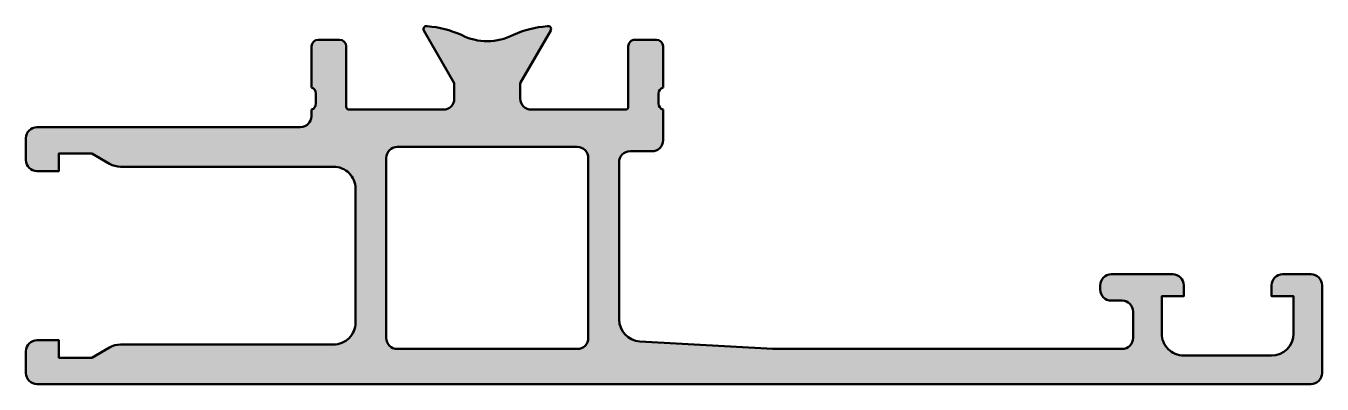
# Model space of a CAD drawing. Extents: x 0 to 59, y 0 to 16.3.
import ezdxf

# ---------------------------------------------------------------- set-up
doc = ezdxf.new("R2010")
doc.units = 0
doc.layers.add('0S-Alu contour', color=7, linetype='Continuous', lineweight=50)
doc.layers.add('0S-Alu hatch', color=252, linetype='Continuous', lineweight=25)

# ---------------------------------------------------------------- blocks, each defined once
blk = doc.blocks.new('345530__2C2B38F7_2C6C_4493_8948_AEAC437B3678_')
at = {"layer": '0S-Alu hatch'}
h = blk.add_hatch(color=256, dxfattribs=at)
edge = h.paths.add_edge_path()
edge.add_line((58.99957275390625, 0.5), (58.99957275390625, 4.5))
edge.add_arc((58.49957639326291, 4.500003639356664), 0.4999963606565819, 359.9995829571354, 450.0004170425878)
edge.add_line((58.49957275390626, 5), (57.19955444335938, 5))
edge.add_arc((57.19953418842269, 4.500050770347221), 0.4999492300630827, 89.9976787195232, 180.0058184440998)
edge.add_line((56.69958496093749, 4.499999999999603), (56.6995849609375, 4))
edge.add_line((56.6995849609375, 4), (57.6995849609375, 4))
edge.add_line((57.6995849609375, 4), (57.6995849609375, 2.300003051757812))
edge.add_ellipse((56.69954178243795, 2.300046230257366), major_axis=(-1.000043179431703, 0), ratio=1, start_angle=90.00247383897192, end_angle=179.9975261609891, ccw=False)
edge.add_line((56.6995849609375, 1.300003051757815), (52.69955444335938, 1.300003051757812))
edge.add_ellipse((52.69953771122984, 2.299955803026439), major_axis=(-0.9999527514086153, 0), ratio=1, start_angle=-0.002707280691993219, end_angle=90.0009587257037, ccw=False)
edge.add_line((51.69958496093749, 2.300003051755731), (51.6995849609375, 4))
edge.add_line((51.6995849609375, 4), (52.6995849609375, 4))
edge.add_line((52.6995849609375, 4), (52.6995849609375, 4.499999999999992))
edge.add_arc((52.19953622516349, 4.499951264226001), 0.5000487381489526, 0.0055841639549441, 89.99441583599001)
edge.add_line((52.19958496093751, 5.000000000000008), (49.39956665039062, 4.999999999999999))
edge.add_arc((49.39955285040589, 4.500013799984721), 0.4999862002057228, 89.99841859458994, 180.0015814054484)
edge.add_line((48.89956665039061, 4.499999999999665), (48.89956665039061, 4.300003051757824))
edge.add_arc((49.39955376881443, 4.299990170181634), 0.4999871185897568, 179.9985238419079, 270.0014761579301)
edge.add_line((49.39956665039064, 3.800003051757816), (49.89956665039064, 3.800003051757812))
edge.add_ellipse((49.89956390952302, 3.300000310890193), major_axis=(-0.500002740875131, 0), ratio=1, start_angle=180.0003140784808, end_angle=269.99968592142864, ccw=False)
edge.add_line((50.39956665039063, 3.30000305175702), (50.39956665039063, 2.099998474121096))
edge.add_ellipse((49.89957028974727, 2.099994834764451), major_axis=(-0.4999963606566033, 0), ratio=1, start_angle=89.999582957413, end_angle=180.0004170428646, ccw=False)
edge.add_line((49.89956665039063, 1.599998474121095), (33.99957275390625, 1.599998474121093))
edge.add_line((33.99957275390625, 1.599998474121093), (27.94253540039063, 1.946113586425781))
edge.add_ellipse((27.99956342549367, 2.944476820800771), major_axis=(-0.9999906716559134, 0), ratio=1, start_angle=-0.0006706298242988851, end_angle=86.7307306479903, ccw=False)
edge.add_line((26.99957275390626, 2.944488525390085), (26.99957275390625, 10.09999847412109))
edge.add_ellipse((27.49956988127445, 10.1000013467529), major_axis=(-0.4999971273764486, 0), ratio=1, start_angle=-90.0003291812476, end_angle=0.0003291815056059022, ccw=False)
edge.add_line((27.49957275390625, 10.59999847412109), (28.49997275390625, 10.59999847412109))
edge.add_arc((28.49997275390625, 11.09999847412109), 0.5, 270, 360)
edge.add_line((28.99997275390625, 11.09999847412109), (28.99997275390623, 12.50000000000001))
edge.add_ellipse((29.07880920044927, 12.76752059199311), major_axis=(-0.2788950563274171, 0), ratio=1, start_angle=-1.16458937409908, end_angle=73.58012358050831, ccw=False)
edge.add_line((28.79997175390624, 12.7731889999915), (28.79997175390624, 13.22678299999149))
edge.add_ellipse((29.07883984954942, 13.23244365946856), major_axis=(-0.2789255417371541, 0), ratio=1, start_angle=-73.57540544464439, end_angle=1.1628700728869035, ccw=False)
edge.add_line((28.99997275390624, 13.4999869999915), (28.99997275390625, 15.37999800000001))
edge.add_arc((28.69997275390625, 15.37999800000001), 0.3000000000000007, 0, 90)
edge.add_line((28.69997275390625, 15.67999800000001), (27.71999843486347, 15.67999800000001))
edge.add_arc((27.71999843486346, 15.379998), 0.3000000000000078, 89.99999999999935, 180)
edge.add_line((27.41999843486345, 15.379998), (27.41999843486345, 12.62))
edge.add_ellipse((27.29999843486337, 12.62), major_axis=(-0.1200000000000862, 0), ratio=1, start_angle=89.35390802390128, end_angle=180, ccw=False)
edge.add_line((27.29864529167051, 12.50000762939453), (22.99997275390626, 12.50000762939453))
edge.add_ellipse((22.99995987165259, 12.99999474700251), major_axis=(-0.4999871177739378, 0), ratio=1, start_angle=-0.0006019649143240713, end_angle=90.00147623556649, ccw=False)
edge.add_line((22.49997275390624, 13.00000000000203), (22.49997275390625, 13.70005743580613))
edge.add_line((22.49997275390625, 13.70005743580613), (23.88818686523437, 16.10452270507811))
edge.add_arc((23.76720266988576, 16.1648367206643), 0.1351848956070267, 333.502457530822, 466.3715668842359)
edge.add_arc((24.08856522656188, 11.65266110159427), 4.655777016969183, 94.42813966054275, 114.0469274402647)
edge.add_ellipse((21.00081982445588, 18.19444063016485), major_axis=(-2.581067542567485, 0), ratio=1, start_angle=62.81671746832512, end_angle=117.4695468198858, ccw=False)
edge.add_arc((17.91131924609439, 11.65266110159413), 4.65577701696931, 65.77490799986295, 85.57186033945766)
edge.add_arc((18.23268180277048, 16.1648367206643), 0.1351848956070199, 73.62843311576134, 206.4975424691746)
edge.add_line((18.11169760742187, 16.10452270507812), (19.49994223632812, 13.7000045776367))
edge.add_line((19.49994223632812, 13.7000045776367), (19.49994223632812, 13))
edge.add_ellipse((18.99996529964444, 12.99998456578449), major_axis=(-0.4999769369219062, 0), ratio=1, start_angle=89.9973570167146, end_angle=180.0017687124012, ccw=False)
edge.add_line((18.99994223632812, 12.50000762939452), (14.70021237461555, 12.50000017385339))
edge.add_ellipse((14.70000810810539, 12.62), major_axis=(-0.120000000000098, 0), ratio=1, start_angle=0, end_angle=90.09753012150082, ccw=False)
edge.add_line((14.58000810810529, 12.62), (14.58000810810529, 15.379998))
edge.add_arc((14.28000810810529, 15.379998), 0.2999999999999989, 0, 90)
edge.add_line((14.28000810810529, 15.679998), (13.3000337890625, 15.679998))
edge.add_arc((13.3000337890625, 15.379998), 0.2999999999999971, 90.00000000000033, 180)
edge.add_line((13.0000337890625, 15.379998), (13.0000337890625, 13.49998699999148))
edge.add_ellipse((12.92116669341934, 13.23244365946855), major_axis=(-0.2789255417371457, 0), ratio=1, start_angle=178.8371299271139, end_angle=253.5754054446464, ccw=False)
edge.add_line((13.2000347890625, 13.22678299999149), (13.2000347890625, 12.77318899999149))
edge.add_ellipse((12.92119734251945, 12.76752059199312), major_axis=(-0.2788950563274342, 0), ratio=1, start_angle=106.4198764194928, end_angle=181.1645893740963, ccw=False)
edge.add_line((13.0000337890625, 12.5), (13.0000337890625, 12.19999313354492))
edge.add_ellipse((12.50003025112112, 12.19999667149882), major_axis=(-0.5000035379538968, 0), ratio=1, start_angle=89.99999999999977, end_angle=179.9995945842559, ccw=False)
edge.add_line((12.50003025112112, 11.69999313354492), (0.5000762939453125, 11.69999313354492))
edge.add_arc((0.5000785606672009, 11.19999086682303), 0.5000022667270256, 90.00025974601753, 179.999740253487)
edge.add_line((7.62939453135e-05, 11.19999313354925), (7.62939453125e-05, 10.19970703125))
edge.add_arc((0.5000751930449506, 10.19978222994859), 0.4999989047544949, 180.0086171550145, 270.0001261541649)
edge.add_line((0.5000762939453102, 9.69978332519531), (1.499999999999999, 9.699783325195307))
edge.add_line((1.499999999999999, 9.699783325195307), (1.5, 10.50022888183593))
edge.add_line((1.5, 10.50022888183593), (2.999999999999999, 10.50022888183593))
edge.add_line((2.999999999999999, 10.50022888183593), (3.807254791259763, 10.03415298461914))
edge.add_arc((4.307272566779734, 10.90023437880538), 1.000057376949702, 240.0007219512336, 269.9992001496736)
edge.add_line((4.307258605957033, 9.900177001953123), (13.99957275390625, 9.900177001953123))
edge.add_ellipse((13.99957662938148, 8.900180877428353), major_axis=(-0.9999961245322799, 0), ratio=1, start_angle=179.9997779515455, end_angle=270.0002220492348, ccw=False)
edge.add_line((14.99957275390625, 8.900177001966737), (14.99957275390625, 2.798900604248043))
edge.add_ellipse((13.99957028721959, 2.798903067302148), major_axis=(-1.000002466689692, 0), ratio=1, start_angle=89.99511432355092, end_angle=179.9998588766139, ccw=False)
edge.add_line((13.99948501586913, 1.798900604248047), (4.307361602783203, 1.799575805664062))
edge.add_arc((4.307260003394587, 0.7996261153896662), 0.999949695435874, 89.9941784909727, 120.0004946497289)
edge.add_line((3.807277679443359, 1.665603637695312), (3, 1.19952392578125))
edge.add_line((3, 1.19952392578125), (1.499999999999999, 1.199523925781249))
edge.add_line((1.499999999999999, 1.199523925781249), (1.5, 1.99945068359375))
edge.add_line((1.5, 1.99945068359375), (0.5000000000000002, 1.99945068359375))
edge.add_arc((0.4999976401660764, 1.499453043427673), 0.4999976401716453, 89.99972958167534, 180.0002704185669)
edge.add_line((0, 1.499450683591635), (0, 0.5000000000000001))
edge.add_arc((0.4999794725515199, 0.4999794725515199), 0.4999794729729133, 179.9976476311069, 270.0023523688991)
edge.add_line((0.4999999999999998, 0), (58.49957275390624, 0))
edge.add_arc((58.49957639326291, 0.4999963606433479), 0.4999963606565929, 269.9995829574106, 360.0004170428646)
edge = h.paths.add_edge_path()
edge.add_ellipse((25.09956265656735, 10.29999829499508), major_axis=(-0.4999971273764521, 0), ratio=1, start_angle=179.9996708184945, end_angle=270.0003291812469, ccw=False)
edge.add_line((25.59955978393555, 10.29999542236103), (25.59955978393555, 2.100006103517893))
edge.add_ellipse((25.09956265656733, 2.100003230883842), major_axis=(-0.4999971273764699, 0), ratio=1, start_angle=89.99967081875428, end_angle=180.0003291815056, ccw=False)
edge.add_line((25.09955978393555, 1.600006103515625), (16.89958572387696, 1.600006103515624))
edge.add_ellipse((16.89958285124516, 2.100003230883834), major_axis=(-0.4999971273764628, 0), ratio=1, start_angle=-0.0003291815056059022, end_angle=90.00032918124771, ccw=False)
edge.add_line((16.39958572387695, 2.100006103515623), (16.39958572387695, 10.29999542236102))
edge.add_ellipse((16.89958285124516, 10.29999829499507), major_axis=(-0.499997127376461, 0), ratio=1, start_angle=-90.000329181246, end_angle=0.0003291815056059022, ccw=False)
edge.add_line((16.89958572387695, 10.79999542236328), (25.09955978393556, 10.79999542236328))
at = {"layer": '0S-Alu contour', "color": 7}
for points in [[(18.11169760742187, 16.10452270507812), (19.49994223632812, 13.7000045776367), (19.49994223632812, 13)], [(22.49997275390624, 13.00000000000203), (22.49997275390625, 13.70005743580613), (23.88818686523437, 16.10452270507811)], [(13.0000337890625, 15.379998), (13.0000337890625, 13.49998699999148)], [(14.28000810810529, 15.679998), (13.3000337890625, 15.679998)], [(14.58000810810529, 12.62), (14.58000810810529, 15.379998)], [(27.41999843486345, 15.379998), (27.41999843486345, 12.62)], [(28.69997275390625, 15.67999800000001), (27.71999843486347, 15.67999800000001)], [(28.99997275390624, 13.4999869999915), (28.99997275390625, 15.37999800000001)], [(13.2000347890625, 13.22678299999149), (13.2000347890625, 12.77318899999149)], [(28.79997175390624, 12.7731889999915), (28.79997175390624, 13.22678299999149)], [(13.0000337890625, 12.5), (13.0000337890625, 12.19999313354492)], [(18.99994223632812, 12.50000762939452), (14.70021237461555, 12.50000017385339)], [(27.29864529167051, 12.50000762939453), (22.99997275390626, 12.50000762939453)], [(28.99997275390625, 11.09999847412109), (28.99997275390623, 12.50000000000001)], [(12.50003025112112, 11.69999313354492), (0.5000762939453125, 11.69999313354492)], [(7.62939453135e-05, 11.19999313354925), (7.62939453125e-05, 10.19970703125)], [(16.89958572387695, 10.79999542236328), (25.09955978393556, 10.79999542236328)], [(0.5000762939453102, 9.69978332519531), (1.499999999999999, 9.699783325195307), (1.5, 10.50022888183593), (2.999999999999999, 10.50022888183593), (3.807254791259763, 10.03415298461914)], [(16.39958572387695, 2.100006103515623), (16.39958572387695, 10.29999542236102)], [(25.59955978393555, 10.29999542236103), (25.59955978393555, 2.100006103517893)], [(26.99957275390626, 2.944488525390085), (26.99957275390625, 10.09999847412109)], [(27.49957275390625, 10.59999847412109), (28.49997275390625, 10.59999847412109)], [(4.307258605957033, 9.900177001953123), (13.99957275390625, 9.900177001953123)], [(14.99957275390625, 8.900177001966737), (14.99957275390625, 2.798900604248043)], [(52.19958496093751, 5.000000000000008), (49.39956665039062, 4.999999999999999)], [(58.49957275390626, 5), (57.19955444335938, 5)], [(48.89956665039061, 4.499999999999665), (48.89956665039061, 4.300003051757824)], [(51.69958496093749, 2.300003051755731), (51.6995849609375, 4), (52.6995849609375, 4), (52.6995849609375, 4.499999999999992)], [(56.69958496093749, 4.499999999999603), (56.6995849609375, 4), (57.6995849609375, 4), (57.6995849609375, 2.300003051757812)], [(58.99957275390625, 0.5), (58.99957275390625, 4.5)], [(49.39956665039064, 3.800003051757816), (49.89956665039064, 3.800003051757812)], [(50.39956665039063, 3.30000305175702), (50.39956665039063, 2.099998474121096)], [(3.807277679443359, 1.665603637695312), (3, 1.19952392578125), (1.499999999999999, 1.199523925781249), (1.5, 1.99945068359375), (0.5000000000000002, 1.99945068359375)], [(13.99948501586913, 1.798900604248047), (4.307361602783203, 1.799575805664062)], [(49.89956665039063, 1.599998474121095), (33.99957275390625, 1.599998474121093), (27.94253540039063, 1.946113586425781)], [(0, 1.499450683591635), (0, 0.5000000000000001)], [(25.09955978393555, 1.600006103515625), (16.89958572387696, 1.600006103515624)], [(56.6995849609375, 1.300003051757815), (52.69955444335938, 1.300003051757812)], [(0.4999999999999998, 0), (58.49957275390624, 0)]]:
    blk.add_lwpolyline(points, dxfattribs=at)
for centre, radius, start, end in [((18.23268180277048, 16.1648367206643), 0.1351848956070199, 73.62843311576134, 206.4975424691746), ((17.91131924609439, 11.65266110159413), 4.65577701696931, 65.77490799986295, 85.57186033945766), ((24.08856522656188, 11.65266110159427), 4.655777016969183, 94.42813966054275, 114.0469274402647), ((23.76720266988576, 16.1648367206643), 0.1351848956070267, 333.502457530822, 106.3715668842359), ((13.3000337890625, 15.379998), 0.2999999999999971, 90.00000000000033, 180), ((14.28000810810529, 15.379998), 0.2999999999999989, 0, 90), ((27.71999843486346, 15.379998), 0.3000000000000078, 89.99999999999935, 180), ((28.69997275390625, 15.37999800000001), 0.3000000000000007, 0, 90), ((0.5000785606672009, 11.19999086682303), 0.5000022667270256, 90.00025974601753, 179.999740253487), ((28.49997275390625, 11.09999847412109), 0.5, 270, 0), ((0.5000751930449506, 10.19978222994859), 0.4999989047544949, 180.0086171550145, 270.0001261541649), ((4.307272566779734, 10.90023437880538), 1.000057376949702, 240.0007219512336, 269.9992001496736), ((49.39955285040589, 4.500013799984721), 0.4999862002057228, 89.99841859458994, 180.0015814054484), ((52.19953622516349, 4.499951264226001), 0.5000487381489526, 0.0055841639549441, 89.99441583599001), ((57.19953418842269, 4.500050770347221), 0.4999492300630827, 89.9976787195232, 180.0058184440998), ((58.49957639326291, 4.500003639356664), 0.4999963606565819, 359.9995829571354, 90.00041704258778), ((49.39955376881443, 4.299990170181634), 0.4999871185897568, 179.9985238419079, 270.0014761579301), ((0.4999976401660764, 1.499453043427673), 0.4999976401716453, 89.99972958167534, 180.0002704185669), ((4.307260003394587, 0.7996261153896662), 0.999949695435874, 89.9941784909727, 120.0004946497289), ((0.4999794725515199, 0.4999794725515199), 0.4999794729729133, 179.9976476311069, 270.0023523688991), ((58.49957639326291, 0.4999963606433479), 0.4999963606565929, 269.9995829574106, 0.0004170428646345)]:
    blk.add_arc(centre, radius, start, end, dxfattribs=at)
at = {"layer": '0S-Alu contour', "color": 7, "extrusion": (0, 0, -1)}
for centre, radius, start, end in [((-21.00081982445588, 18.19444063016485), 2.581067542567485, 242.5304531801142, 297.1832825316749), ((-12.92116669341934, 13.23244365946855), 0.2789255417371457, 106.4245945553536, 181.1628700728862), ((-18.99996529964444, 12.99998456578449), 0.4999769369219062, 179.9982312875988, 270.0026429832854), ((-22.99995987165259, 12.99999474700251), 0.4999871177739379, 269.9985237644335, 0.0006019649143335), ((-29.07883984954942, 13.23244365946856), 0.2789255417371541, 358.8371299271131, 73.57540544464455), ((-12.92119734251945, 12.76752059199312), 0.2788950563274342, 178.8354106259037, 253.5801235805072), ((-14.70000810810539, 12.62), 0.120000000000098, 269.9024698784992, 0), ((-27.29999843486337, 12.62), 0.1200000000000863, 180, 270.6460919760987), ((-29.07880920044927, 12.76752059199311), 0.2788950563274171, 286.4198764194917, 1.164589374099114), ((-12.50003025112112, 12.19999667149882), 0.5000035379538968, 180.0004054157441, 270.0000000000002), ((-16.89958285124516, 10.29999829499507), 0.499997127376461, 359.9996708184944, 90.00032918124607), ((-25.09956265656735, 10.29999829499508), 0.4999971273764521, 89.99967081875312, 180.0003291815056), ((-27.49956988127445, 10.1000013467529), 0.4999971273764486, 359.9996708184944, 90.00032918124771), ((-13.99957662938148, 8.900180877428353), 0.9999961245322802, 89.99977795076519, 180.0002220484546), ((-49.89956390952302, 3.300000310890193), 0.500002740875131, 90.00031407857134, 179.9996859215192), ((-13.99957028721959, 2.798903067302148), 1.000002466689692, 180.0001411233862, 270.0048856764492), ((-27.99956342549367, 2.944476820800771), 0.9999906716559134, 273.2692693520097, 0.000670629824406), ((-16.89958285124516, 2.100003230883834), 0.4999971273764628, 269.9996708187523, 0.0003291815055843), ((-25.09956265656733, 2.100003230883842), 0.4999971273764699, 179.9996708184944, 270.0003291812457), ((-49.89957028974727, 2.099994834764451), 0.4999963606566033, 179.9995829571354, 270.000417042587), ((-52.69953771122984, 2.299955803026439), 0.9999527514086153, 269.9990412742963, 0.002707280692036), ((-56.69954178243795, 2.300046230257366), 1.000043179431703, 180.002473839011, 269.9975261610281)]:
    blk.add_arc(centre, radius, start, end, dxfattribs=at)
blk = doc.blocks.new('345530__5610E4BC_D00B_43D3_9544_2B015CC73E98_')
at = {"layer": '0S-Alu contour', "color": 7}
blk.add_blockref('345530__2C2B38F7_2C6C_4493_8948_AEAC437B3678_', (0, 0), dxfattribs=at)

msp = doc.modelspace()

# ---------------------------------------------------------------- block references
at = {"layer": '0S-Alu contour', "color": 7}
msp.add_blockref('345530__5610E4BC_D00B_43D3_9544_2B015CC73E98_', (0, 0), dxfattribs=at)

doc.saveas('drawing.dxf')
